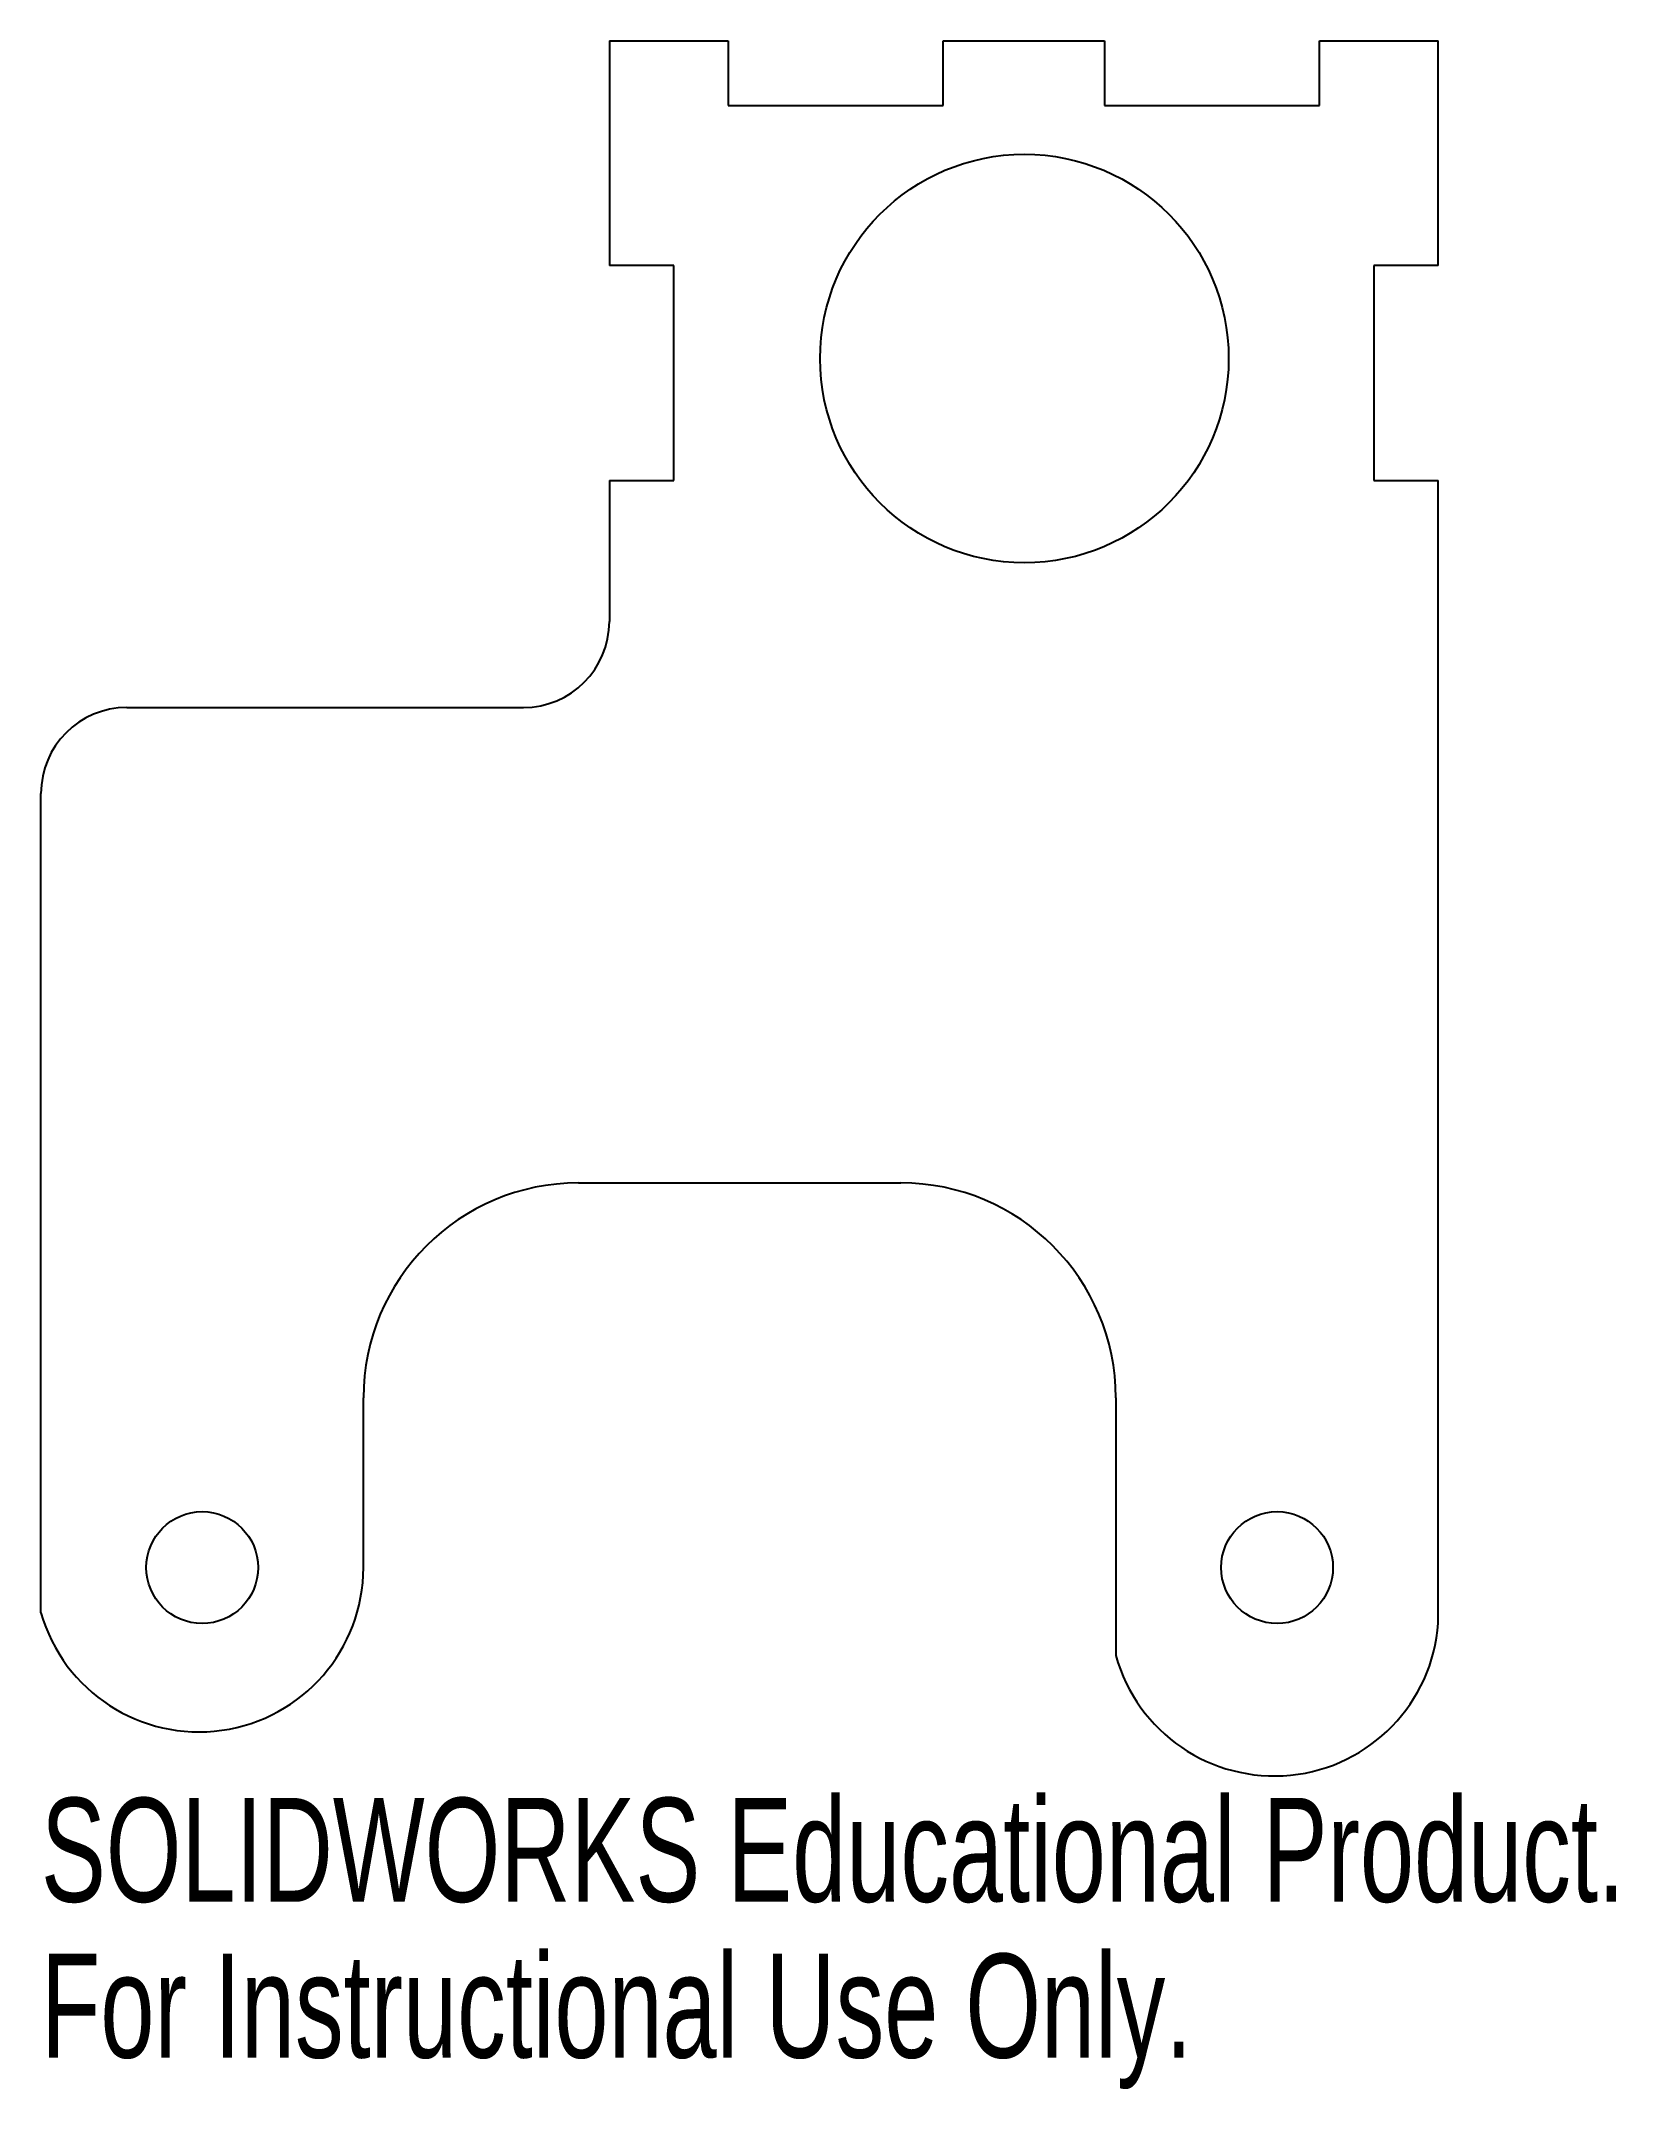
# Model space of a CAD drawing. Header units: millimetres. Extents: x -32.5 to 40.8, y -56.6 to 38.7.
import ezdxf

# ---------------------------------------------------------------- set-up
doc = ezdxf.new("R2010")
doc.units = ezdxf.units.MM
doc.styles.add('SLDTEXTSTYLE0', font='TXT', dxfattribs={"width": 0.7})

msp = doc.modelspace()

# ---------------------------------------------------------------- linework, layer by layer
at = {"color": 7, "linetype": 'Continuous', "lineweight": 25}
for p, q in [((-6.059, 38.668), (-0.529, 38.668)), ((-6.059, 38.668), (-6.059, 28.221)), ((-0.529, 38.668), (-0.529, 35.668)), ((9.471, 38.668), (16.971, 38.668)), ((9.471, 35.668), (9.471, 38.668)), ((16.971, 38.668), (16.971, 35.668)), ((26.971, 35.668), (26.971, 38.668)), ((26.971, 38.668), (32.5, 38.668)), ((32.5, 28.221), (32.5, 38.668)), ((-0.529, 35.668), (9.471, 35.668)), ((16.971, 35.668), (26.971, 35.668)), ((-3.059, 28.221), (-6.059, 28.221)), ((-3.059, 18.221), (-3.059, 28.221)), ((29.5, 28.221), (29.5, 18.221)), ((32.5, 28.221), (29.5, 28.221)), ((-6.059, 18.221), (-3.059, 18.221)), ((-6.059, 18.221), (-6.059, 11.668)), ((29.5, 18.221), (32.5, 18.221)), ((32.5, -34.917), (32.5, 18.221)), ((-28.5, 7.668), (-10.059, 7.668)), ((-32.5, -34.437), (-32.5, 3.668)), ((-7.5, -14.442), (7.5, -14.442)), ((-17.5, -32.332), (-17.5, -24.442)), ((17.5, -24.442), (17.5, -36.417))]:
    msp.add_line(p, q, dxfattribs=at)
for centre, radius in [((13.246, 23.898), 9.5), ((-25, -32.332), 2.6), ((25, -32.332), 2.6)]:
    msp.add_circle(centre, radius, dxfattribs=at)
for centre, radius, start, end in [((-10.059, 11.668), 4, 270, 0), ((-28.5, 3.668), 4, 90, 180), ((-7.5, -24.442), 10, 90, 180), ((7.5, -24.442), 10, 0, 90), ((-25.149, -32.326), 7.649, 196.02079, 359.95689), ((24.871, -34.375), 7.649, 195.4892, 355.93199)]:
    msp.add_arc(centre, radius, start, end, dxfattribs=at)

# ---------------------------------------------------------------- texts
at = {"color": 7, "linetype": 'Continuous', "char_height": 4.83362, "attachment_point": 1, "style": 'SLDTEXTSTYLE0'}
for s, insert in [('SOLIDWORKS Educational Product.', (-32.5, -43.043)), ('For Instructional Use Only.', (-32.5, -50.293))]:
    msp.add_mtext(s, dxfattribs=dict(at, insert=insert))

doc.saveas('drawing.dxf')
